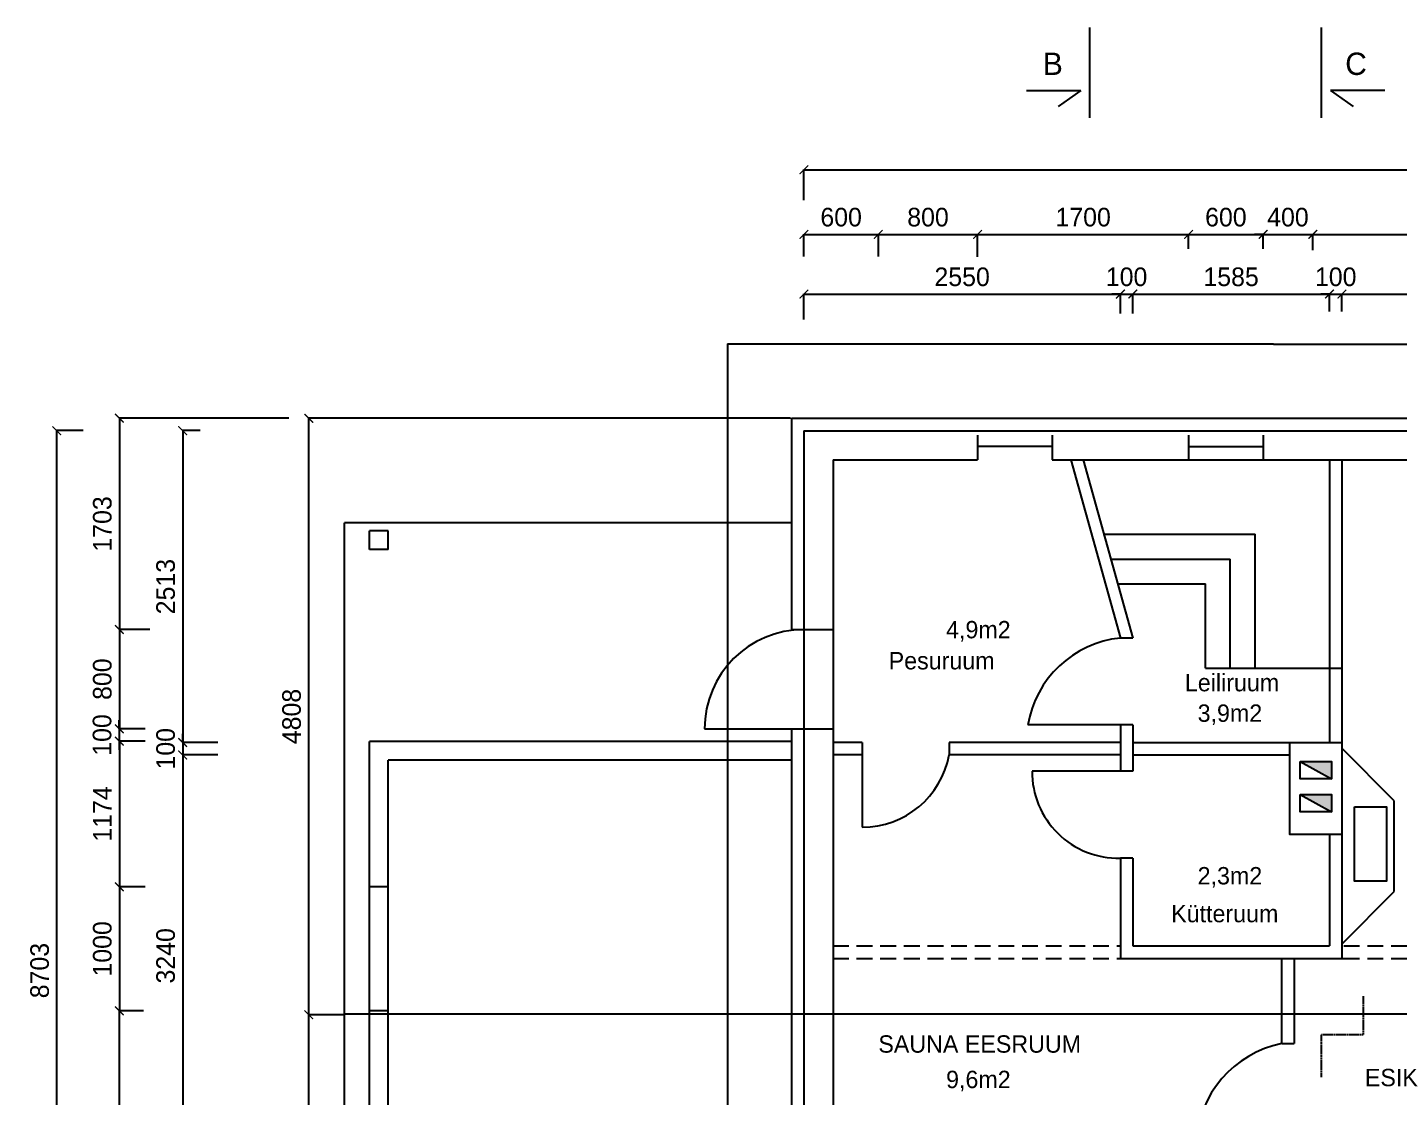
# Model space of a CAD drawing. Header units: millimetres. Extents: x -183747 to 314141, y 291435 to 411008.
# Drawn here: x -183747 to -172692, y 392706 to 401332 of the extents above; entities that cross this region are included whole.
import ezdxf

# ---------------------------------------------------------------- set-up
doc = ezdxf.new("R2010")
doc.units = ezdxf.units.MM
doc.linetypes.add('HIDDEN', pattern=[9.525, 6.35, -3.175])
for name, color, linetype in [('kivivooder', 254, 'Continuous'), ('kollane', 5, 'Continuous'), ('pun', 1, 'Continuous'), ('teljed', 1, 'HIDDEN'), ('uks', 5, 'Continuous')]:
    doc.layers.add(name, color=color, linetype=linetype)
doc.dimstyles.new('ISO-25', dxfattribs={"dimtxt": 2.5, "dimasz": 2.5, "dimexe": 1.25, "dimexo": 0.625, "dimgap": 6.25, "dimtad": 1, "dimdec": 0, "dimtxsty": 'Standard', "dimcen": 2.5, "dimadec": 0, "dimazin": 0, "dimtfac": 1, "dimtdec": 0, "dimtmove": 0, "dimatfit": 3, "dimfxl": 0, "dimarcsym": 0})

# ---------------------------------------------------------------- blocks, each defined once
blk = doc.blocks.new('_ArchTick')
at = {"color": 0, "linetype": 'ByBlock', "const_width": 0.15}
blk.add_lwpolyline([(-0.5, -0.5), (0.5, 0.5)], dxfattribs=at)
blk = doc.blocks.new('*D85')
at = {"layer": 'Defpoints', "color": 0}
for p in [(-181480, 398182), (-177591, 398182), (-181191, 393374)]:
    blk.add_point(p, dxfattribs=at)
at = {"layer": 'pun', "color": 0, "lineweight": -2}
for p, q in [((-177598, 398182), (-181482, 398182)), ((-181480, 393374), (-181480, 398182)), ((-181198, 393374), (-181482, 393374))]:
    blk.add_line(p, q, dxfattribs=at)
at = {"layer": 'pun', "color": 0, "lineweight": -2, "xscale": 70, "yscale": 70, "zscale": 70}
for p, rotation in [((-181480, 398182), 90), ((-181480, 393374), 270)]:
    blk.add_blockref('_ArchTick', p, dxfattribs=dict(at, rotation=rotation))
at = {"layer": 'pun', "color": 0, "insert": (-181618, 395778), "char_height": 150, "attachment_point": 5, "rotation": 90}
blk.add_mtext('4808', dxfattribs=at)
blk = doc.blocks.new('*D84')
at = {"layer": 'Defpoints', "color": 0}
for p in [(-181480, 393374), (-181191, 393374), (-181191, 389279)]:
    blk.add_point(p, dxfattribs=at)
at = {"layer": 'pun', "color": 0, "lineweight": -2}
for p, q in [((-181198, 393374), (-181482, 393374)), ((-181480, 389279), (-181480, 393374)), ((-181198, 389279), (-181482, 389279))]:
    blk.add_line(p, q, dxfattribs=at)
at = {"layer": 'pun', "color": 0, "lineweight": -2, "xscale": 70, "yscale": 70, "zscale": 70}
for p, rotation in [((-181480, 393374), 90), ((-181480, 389279), 270)]:
    blk.add_blockref('_ArchTick', p, dxfattribs=dict(at, rotation=rotation))
at = {"layer": 'pun', "color": 0, "insert": (-181618, 391326), "char_height": 150, "attachment_point": 5, "rotation": 90}
blk.add_mtext('4095', dxfattribs=at)
blk = doc.blocks.new('*D61')
at = {"layer": 'Defpoints', "color": 0}
for p in [(-174941, 399183), (-174941, 399021), (-177491, 398973)]:
    blk.add_point(p, dxfattribs=at)
at = {"layer": 'pun', "color": 0, "lineweight": -2}
for p, q in [((-177491, 398979), (-177491, 399184)), ((-177491, 399183), (-174941, 399183)), ((-174941, 399027), (-174941, 399184))]:
    blk.add_line(p, q, dxfattribs=at)
at = {"layer": 'pun', "color": 0, "lineweight": -2, "xscale": 70, "yscale": 70, "zscale": 70, "rotation": 180}
blk.add_blockref('_ArchTick', (-177491, 399183), dxfattribs=at)
at = {"layer": 'pun', "color": 0, "lineweight": -2, "xscale": 70, "yscale": 70, "zscale": 70}
blk.add_blockref('_ArchTick', (-174941, 399183), dxfattribs=at)
at = {"layer": 'pun', "color": 0, "insert": (-176216, 399321), "char_height": 150, "attachment_point": 5}
blk.add_mtext('2550', dxfattribs=at)
blk = doc.blocks.new('*D60')
at = {"layer": 'Defpoints', "color": 0}
for p in [(-176091, 399664), (-176891, 399479), (-176091, 399478)]:
    blk.add_point(p, dxfattribs=at)
at = {"layer": 'pun', "color": 0, "lineweight": -2}
for p, q in [((-176891, 399485), (-176891, 399666)), ((-176891, 399664), (-176091, 399664)), ((-176091, 399484), (-176091, 399666))]:
    blk.add_line(p, q, dxfattribs=at)
at = {"layer": 'pun', "color": 0, "lineweight": -2, "xscale": 70, "yscale": 70, "zscale": 70, "rotation": 180}
blk.add_blockref('_ArchTick', (-176891, 399664), dxfattribs=at)
at = {"layer": 'pun', "color": 0, "lineweight": -2, "xscale": 70, "yscale": 70, "zscale": 70}
blk.add_blockref('_ArchTick', (-176091, 399664), dxfattribs=at)
at = {"layer": 'pun', "color": 0, "insert": (-176491, 399802), "char_height": 150, "attachment_point": 5}
blk.add_mtext('800', dxfattribs=at)
blk = doc.blocks.new('*D59')
at = {"layer": 'Defpoints', "color": 0}
for p in [(-174391, 399664), (-174391, 399541), (-176091, 399478)]:
    blk.add_point(p, dxfattribs=at)
at = {"layer": 'pun', "color": 0, "lineweight": -2}
for p, q in [((-176091, 399484), (-176091, 399666)), ((-176091, 399664), (-174391, 399664)), ((-174391, 399548), (-174391, 399666))]:
    blk.add_line(p, q, dxfattribs=at)
at = {"layer": 'pun', "color": 0, "lineweight": -2, "xscale": 70, "yscale": 70, "zscale": 70, "rotation": 180}
blk.add_blockref('_ArchTick', (-176091, 399664), dxfattribs=at)
at = {"layer": 'pun', "color": 0, "lineweight": -2, "xscale": 70, "yscale": 70, "zscale": 70}
blk.add_blockref('_ArchTick', (-174391, 399664), dxfattribs=at)
at = {"layer": 'pun', "color": 0, "insert": (-175241, 399802), "char_height": 150, "attachment_point": 5}
blk.add_mtext('1700', dxfattribs=at)
blk = doc.blocks.new('*D58')
at = {"layer": 'Defpoints', "color": 0}
for p in [(-166116, 400185), (-166116, 400029), (-177491, 399934)]:
    blk.add_point(p, dxfattribs=at)
at = {"layer": 'pun', "color": 0, "lineweight": -2}
for p, q in [((-177491, 399940), (-177491, 400186)), ((-177491, 400185), (-166116, 400185)), ((-166116, 400036), (-166116, 400186))]:
    blk.add_line(p, q, dxfattribs=at)
at = {"layer": 'pun', "color": 0, "lineweight": -2, "xscale": 70, "yscale": 70, "zscale": 70, "rotation": 180}
blk.add_blockref('_ArchTick', (-177491, 400185), dxfattribs=at)
at = {"layer": 'pun', "color": 0, "lineweight": -2, "xscale": 70, "yscale": 70, "zscale": 70}
blk.add_blockref('_ArchTick', (-166116, 400185), dxfattribs=at)
at = {"layer": 'pun', "color": 0, "insert": (-171804, 400323), "char_height": 150, "attachment_point": 5}
blk.add_mtext('11375', dxfattribs=at)
blk = doc.blocks.new('*D53')
at = {"layer": 'Defpoints', "color": 0}
for p in [(-183511, 398082), (-183292, 398082), (-183292, 389379)]:
    blk.add_point(p, dxfattribs=at)
at = {"layer": 'pun', "color": 0, "lineweight": -2}
for p, q in [((-183298, 398082), (-183512, 398082)), ((-183511, 389379), (-183511, 398082)), ((-183298, 389379), (-183512, 389379))]:
    blk.add_line(p, q, dxfattribs=at)
at = {"layer": 'pun', "color": 0, "lineweight": -2, "xscale": 70, "yscale": 70, "zscale": 70}
for p, rotation in [((-183511, 398082), 90), ((-183511, 389379), 270)]:
    blk.add_blockref('_ArchTick', p, dxfattribs=dict(at, rotation=rotation))
at = {"layer": 'pun', "color": 0, "insert": (-183648, 393730), "char_height": 150, "attachment_point": 5, "rotation": 90}
blk.add_mtext('8703', dxfattribs=at)
blk = doc.blocks.new('*D52')
at = {"layer": 'Defpoints', "color": 0}
for p in [(-182793, 394405), (-183006, 393405), (-182812, 393405)]:
    blk.add_point(p, dxfattribs=at)
at = {"layer": 'pun', "color": 0, "lineweight": -2}
for p, q in [((-182799, 394405), (-183007, 394405)), ((-183006, 394405), (-183006, 393405)), ((-182818, 393405), (-183007, 393405))]:
    blk.add_line(p, q, dxfattribs=at)
at = {"layer": 'pun', "color": 0, "lineweight": -2, "xscale": 70, "yscale": 70, "zscale": 70}
for p, rotation in [((-183006, 394405), 90), ((-183006, 393405), 270)]:
    blk.add_blockref('_ArchTick', p, dxfattribs=dict(at, rotation=rotation))
at = {"layer": 'pun', "color": 0, "insert": (-183143, 393905), "char_height": 150, "attachment_point": 5, "rotation": 90}
blk.add_mtext('1000', dxfattribs=at)
blk = doc.blocks.new('*D51')
at = {"layer": 'Defpoints', "color": 0}
for p in [(-182348, 398082), (-182496, 395568), (-182207, 395568)]:
    blk.add_point(p, dxfattribs=at)
at = {"layer": 'pun', "color": 0, "lineweight": -2}
for p, q in [((-182354, 398082), (-182497, 398082)), ((-182496, 398082), (-182496, 395568)), ((-182213, 395568), (-182497, 395568))]:
    blk.add_line(p, q, dxfattribs=at)
at = {"layer": 'pun', "color": 0, "lineweight": -2, "xscale": 70, "yscale": 70, "zscale": 70}
for p, rotation in [((-182496, 398082), 90), ((-182496, 395568), 270)]:
    blk.add_blockref('_ArchTick', p, dxfattribs=dict(at, rotation=rotation))
at = {"layer": 'pun', "color": 0, "insert": (-182633, 396825), "char_height": 150, "attachment_point": 5, "rotation": 90}
blk.add_mtext('2513', dxfattribs=at)
blk = doc.blocks.new('*D45')
at = {"layer": 'Defpoints', "color": 0}
for p in [(-182207, 395568), (-182496, 395468), (-182207, 395468)]:
    blk.add_point(p, dxfattribs=at)
at = {"layer": 'pun', "color": 0, "lineweight": -2}
for p, q in [((-182213, 395568), (-182497, 395568)), ((-182496, 395568), (-182496, 395638)), ((-182496, 395568), (-182496, 395468)), ((-182213, 395468), (-182497, 395468)), ((-182496, 395468), (-182496, 395398))]:
    blk.add_line(p, q, dxfattribs=at)
at = {"layer": 'pun', "color": 0, "lineweight": -2, "xscale": 70, "yscale": 70, "zscale": 70}
for p, rotation in [((-182496, 395568), 270), ((-182496, 395468), 90)]:
    blk.add_blockref('_ArchTick', p, dxfattribs=dict(at, rotation=rotation))
at = {"layer": 'pun', "color": 0, "insert": (-182633, 395518), "char_height": 150, "attachment_point": 5, "rotation": 90}
blk.add_mtext('100', dxfattribs=at)
blk = doc.blocks.new('*D43')
at = {"layer": 'Defpoints', "color": 0}
for p in [(-182207, 395468), (-182496, 392229), (-182338, 392229)]:
    blk.add_point(p, dxfattribs=at)
at = {"layer": 'pun', "color": 0, "lineweight": -2}
for p, q in [((-182213, 395468), (-182497, 395468)), ((-182496, 395468), (-182496, 392229)), ((-182344, 392229), (-182497, 392229))]:
    blk.add_line(p, q, dxfattribs=at)
at = {"layer": 'pun', "color": 0, "lineweight": -2, "xscale": 70, "yscale": 70, "zscale": 70}
for p, rotation in [((-182496, 395468), 90), ((-182496, 392229), 270)]:
    blk.add_blockref('_ArchTick', p, dxfattribs=dict(at, rotation=rotation))
at = {"layer": 'pun', "color": 0, "insert": (-182633, 393849), "char_height": 150, "attachment_point": 5, "rotation": 90}
blk.add_mtext('3240', dxfattribs=at)
blk = doc.blocks.new('*D42')
at = {"layer": 'Defpoints', "color": 0}
for p in [(-176891, 399664), (-177491, 399479), (-176891, 399479)]:
    blk.add_point(p, dxfattribs=at)
at = {"layer": 'pun', "color": 0, "lineweight": -2}
for p, q in [((-177491, 399486), (-177491, 399666)), ((-177491, 399664), (-176891, 399664)), ((-176891, 399485), (-176891, 399666))]:
    blk.add_line(p, q, dxfattribs=at)
at = {"layer": 'pun', "color": 0, "lineweight": -2, "xscale": 70, "yscale": 70, "zscale": 70, "rotation": 180}
blk.add_blockref('_ArchTick', (-177491, 399664), dxfattribs=at)
at = {"layer": 'pun', "color": 0, "lineweight": -2, "xscale": 70, "yscale": 70, "zscale": 70}
blk.add_blockref('_ArchTick', (-176891, 399664), dxfattribs=at)
at = {"layer": 'pun', "color": 0, "insert": (-177191, 399802), "char_height": 150, "attachment_point": 5}
blk.add_mtext('600', dxfattribs=at)
blk = doc.blocks.new('*D41')
at = {"layer": 'Defpoints', "color": 0}
for p in [(-181634, 398182), (-183006, 396479), (-182761, 396479)]:
    blk.add_point(p, dxfattribs=at)
at = {"layer": 'pun', "color": 0, "lineweight": -2}
for p, q in [((-181640, 398182), (-183007, 398182)), ((-183006, 398182), (-183006, 396479)), ((-182767, 396479), (-183007, 396479))]:
    blk.add_line(p, q, dxfattribs=at)
at = {"layer": 'pun', "color": 0, "lineweight": -2, "xscale": 70, "yscale": 70, "zscale": 70}
for p, rotation in [((-183006, 398182), 90), ((-183006, 396479), 270)]:
    blk.add_blockref('_ArchTick', p, dxfattribs=dict(at, rotation=rotation))
at = {"layer": 'pun', "color": 0, "insert": (-183143, 397330), "char_height": 150, "attachment_point": 5, "rotation": 90}
blk.add_mtext('1703', dxfattribs=at)
blk = doc.blocks.new('*D40')
at = {"layer": 'Defpoints', "color": 0}
for p in [(-182755, 396479), (-183006, 395679), (-182793, 395679)]:
    blk.add_point(p, dxfattribs=at)
at = {"layer": 'pun', "color": 0, "lineweight": -2}
for p, q in [((-182761, 396479), (-183007, 396479)), ((-183006, 396479), (-183006, 395679)), ((-182799, 395679), (-183007, 395679))]:
    blk.add_line(p, q, dxfattribs=at)
at = {"layer": 'pun', "color": 0, "lineweight": -2, "xscale": 70, "yscale": 70, "zscale": 70}
for p, rotation in [((-183006, 396479), 90), ((-183006, 395679), 270)]:
    blk.add_blockref('_ArchTick', p, dxfattribs=dict(at, rotation=rotation))
at = {"layer": 'pun', "color": 0, "insert": (-183143, 396079), "char_height": 150, "attachment_point": 5, "rotation": 90}
blk.add_mtext('800', dxfattribs=at)
blk = doc.blocks.new('*D31')
at = {"layer": 'Defpoints', "color": 0}
for p in [(-166351, 399183), (-173156, 399036), (-166351, 398985)]:
    blk.add_point(p, dxfattribs=at)
at = {"layer": 'pun', "color": 0, "lineweight": -2}
for p, q in [((-173156, 399042), (-173156, 399184)), ((-173156, 399183), (-166351, 399183)), ((-166351, 398991), (-166351, 399184))]:
    blk.add_line(p, q, dxfattribs=at)
at = {"layer": 'pun', "color": 0, "lineweight": -2, "xscale": 70, "yscale": 70, "zscale": 70, "rotation": 180}
blk.add_blockref('_ArchTick', (-173156, 399183), dxfattribs=at)
at = {"layer": 'pun', "color": 0, "lineweight": -2, "xscale": 70, "yscale": 70, "zscale": 70}
blk.add_blockref('_ArchTick', (-166351, 399183), dxfattribs=at)
at = {"layer": 'pun', "color": 0, "insert": (-169754, 399321), "char_height": 150, "attachment_point": 5}
blk.add_mtext('6805', dxfattribs=at)
blk = doc.blocks.new('*D30')
at = {"layer": 'Defpoints', "color": 0}
for p in [(-173791, 399664), (-174391, 399541), (-173791, 399541)]:
    blk.add_point(p, dxfattribs=at)
at = {"layer": 'pun', "color": 0, "lineweight": -2}
for p, q in [((-174391, 399548), (-174391, 399666)), ((-174391, 399664), (-173791, 399664)), ((-173791, 399548), (-173791, 399666))]:
    blk.add_line(p, q, dxfattribs=at)
at = {"layer": 'pun', "color": 0, "lineweight": -2, "xscale": 70, "yscale": 70, "zscale": 70, "rotation": 180}
blk.add_blockref('_ArchTick', (-174391, 399664), dxfattribs=at)
at = {"layer": 'pun', "color": 0, "lineweight": -2, "xscale": 70, "yscale": 70, "zscale": 70}
blk.add_blockref('_ArchTick', (-173791, 399664), dxfattribs=at)
at = {"layer": 'pun', "color": 0, "insert": (-174091, 399802), "char_height": 150, "attachment_point": 5}
blk.add_mtext('600', dxfattribs=at)
blk = doc.blocks.new('*D29')
at = {"layer": 'Defpoints', "color": 0}
for p in [(-173391, 399664), (-173791, 399541), (-173391, 399530)]:
    blk.add_point(p, dxfattribs=at)
at = {"layer": 'pun', "color": 0, "lineweight": -2}
for p, q in [((-173791, 399664), (-173861, 399664)), ((-173791, 399548), (-173791, 399666)), ((-173791, 399664), (-173391, 399664)), ((-173391, 399537), (-173391, 399666)), ((-173391, 399664), (-173321, 399664))]:
    blk.add_line(p, q, dxfattribs=at)
at = {"layer": 'pun', "color": 0, "lineweight": -2, "xscale": 70, "yscale": 70, "zscale": 70}
blk.add_blockref('_ArchTick', (-173791, 399664), dxfattribs=at)
at = {"layer": 'pun', "color": 0, "lineweight": -2, "xscale": 70, "yscale": 70, "zscale": 70, "rotation": 180}
blk.add_blockref('_ArchTick', (-173391, 399664), dxfattribs=at)
at = {"layer": 'pun', "color": 0, "insert": (-173591, 399802), "char_height": 150, "attachment_point": 5}
blk.add_mtext('400', dxfattribs=at)
blk = doc.blocks.new('*D28')
at = {"layer": 'Defpoints', "color": 0}
for p in [(-169991, 399664), (-173391, 399530), (-169991, 399480)]:
    blk.add_point(p, dxfattribs=at)
at = {"layer": 'pun', "color": 0, "lineweight": -2}
for p, q in [((-173391, 399537), (-173391, 399666)), ((-173391, 399664), (-169991, 399664)), ((-169991, 399487), (-169991, 399666))]:
    blk.add_line(p, q, dxfattribs=at)
at = {"layer": 'pun', "color": 0, "lineweight": -2, "xscale": 70, "yscale": 70, "zscale": 70, "rotation": 180}
blk.add_blockref('_ArchTick', (-173391, 399664), dxfattribs=at)
at = {"layer": 'pun', "color": 0, "lineweight": -2, "xscale": 70, "yscale": 70, "zscale": 70}
blk.add_blockref('_ArchTick', (-169991, 399664), dxfattribs=at)
at = {"layer": 'pun', "color": 0, "insert": (-171691, 399802), "char_height": 150, "attachment_point": 5}
blk.add_mtext('3400', dxfattribs=at)
blk = doc.blocks.new('*D27')
at = {"layer": 'Defpoints', "color": 0}
for p in [(-174841, 399183), (-174941, 399021), (-174841, 399021)]:
    blk.add_point(p, dxfattribs=at)
at = {"layer": 'pun', "color": 0, "lineweight": -2}
for p, q in [((-174941, 399183), (-175011, 399183)), ((-174941, 399027), (-174941, 399184)), ((-174941, 399183), (-174841, 399183)), ((-174841, 399027), (-174841, 399184)), ((-174841, 399183), (-174771, 399183))]:
    blk.add_line(p, q, dxfattribs=at)
at = {"layer": 'pun', "color": 0, "lineweight": -2, "xscale": 70, "yscale": 70, "zscale": 70}
blk.add_blockref('_ArchTick', (-174941, 399183), dxfattribs=at)
at = {"layer": 'pun', "color": 0, "lineweight": -2, "xscale": 70, "yscale": 70, "zscale": 70, "rotation": 180}
blk.add_blockref('_ArchTick', (-174841, 399183), dxfattribs=at)
at = {"layer": 'pun', "color": 0, "insert": (-174891, 399321), "char_height": 150, "attachment_point": 5}
blk.add_mtext('100', dxfattribs=at)
blk = doc.blocks.new('*D26')
at = {"layer": 'Defpoints', "color": 0}
for p in [(-173156, 399183), (-173256, 399036), (-173156, 399036)]:
    blk.add_point(p, dxfattribs=at)
at = {"layer": 'pun', "color": 0, "lineweight": -2}
for p, q in [((-173256, 399183), (-173326, 399183)), ((-173256, 399042), (-173256, 399184)), ((-173256, 399183), (-173156, 399183)), ((-173156, 399042), (-173156, 399184)), ((-173156, 399183), (-173086, 399183))]:
    blk.add_line(p, q, dxfattribs=at)
at = {"layer": 'pun', "color": 0, "lineweight": -2, "xscale": 70, "yscale": 70, "zscale": 70}
blk.add_blockref('_ArchTick', (-173256, 399183), dxfattribs=at)
at = {"layer": 'pun', "color": 0, "lineweight": -2, "xscale": 70, "yscale": 70, "zscale": 70, "rotation": 180}
blk.add_blockref('_ArchTick', (-173156, 399183), dxfattribs=at)
at = {"layer": 'pun', "color": 0, "insert": (-173206, 399321), "char_height": 150, "attachment_point": 5}
blk.add_mtext('100', dxfattribs=at)
blk = doc.blocks.new('*D25')
at = {"layer": 'Defpoints', "color": 0}
for p in [(-173256, 399183), (-174841, 399021), (-173256, 399036)]:
    blk.add_point(p, dxfattribs=at)
at = {"layer": 'pun', "color": 0, "lineweight": -2}
for p, q in [((-174841, 399027), (-174841, 399184)), ((-174841, 399183), (-173256, 399183)), ((-173256, 399043), (-173256, 399184))]:
    blk.add_line(p, q, dxfattribs=at)
at = {"layer": 'pun', "color": 0, "lineweight": -2, "xscale": 70, "yscale": 70, "zscale": 70, "rotation": 180}
blk.add_blockref('_ArchTick', (-174841, 399183), dxfattribs=at)
at = {"layer": 'pun', "color": 0, "lineweight": -2, "xscale": 70, "yscale": 70, "zscale": 70}
blk.add_blockref('_ArchTick', (-173256, 399183), dxfattribs=at)
at = {"layer": 'pun', "color": 0, "insert": (-174049, 399321), "char_height": 150, "attachment_point": 5}
blk.add_mtext('1585', dxfattribs=at)
blk = doc.blocks.new('*D89')
at = {"layer": 'Defpoints', "color": 0}
for p in [(-183006, 393405), (-182805, 393405), (-182805, 391413)]:
    blk.add_point(p, dxfattribs=at)
at = {"layer": 'pun', "color": 0, "lineweight": -2}
for p, q in [((-182812, 393405), (-183007, 393405)), ((-183006, 391413), (-183006, 393405)), ((-182812, 391413), (-183007, 391413))]:
    blk.add_line(p, q, dxfattribs=at)
at = {"layer": 'pun', "color": 0, "lineweight": -2, "xscale": 70, "yscale": 70, "zscale": 70}
for p, rotation in [((-183006, 393405), 90), ((-183006, 391413), 270)]:
    blk.add_blockref('_ArchTick', p, dxfattribs=dict(at, rotation=rotation))
at = {"layer": 'pun', "color": 0, "insert": (-183143, 392409), "char_height": 150, "attachment_point": 5, "rotation": 90}
blk.add_mtext('1992', dxfattribs=at)
blk = doc.blocks.new('*D90')
at = {"layer": 'Defpoints', "color": 0}
for p in [(-182793, 395579), (-183006, 394405), (-182812, 394405)]:
    blk.add_point(p, dxfattribs=at)
at = {"layer": 'pun', "color": 0, "lineweight": -2}
for p, q in [((-182799, 395579), (-183007, 395579)), ((-183006, 395579), (-183006, 394405)), ((-182818, 394405), (-183007, 394405))]:
    blk.add_line(p, q, dxfattribs=at)
at = {"layer": 'pun', "color": 0, "lineweight": -2, "xscale": 70, "yscale": 70, "zscale": 70}
for p, rotation in [((-183006, 395579), 90), ((-183006, 394405), 270)]:
    blk.add_blockref('_ArchTick', p, dxfattribs=dict(at, rotation=rotation))
at = {"layer": 'pun', "color": 0, "insert": (-183143, 394992), "char_height": 150, "attachment_point": 5, "rotation": 90}
blk.add_mtext('1174', dxfattribs=at)
blk = doc.blocks.new('*D91')
at = {"layer": 'Defpoints', "color": 0}
for p in [(-182799, 395679), (-183007, 395579), (-182793, 395579)]:
    blk.add_point(p, dxfattribs=at)
at = {"layer": 'pun', "color": 0, "lineweight": -2}
for p, q in [((-182805, 395679), (-183008, 395679)), ((-183007, 395679), (-183007, 395749)), ((-183007, 395679), (-183007, 395579)), ((-182799, 395579), (-183008, 395579)), ((-183007, 395579), (-183007, 395509))]:
    blk.add_line(p, q, dxfattribs=at)
at = {"layer": 'pun', "color": 0, "lineweight": -2, "xscale": 70, "yscale": 70, "zscale": 70}
for p, rotation in [((-183007, 395679), 270), ((-183007, 395579), 90)]:
    blk.add_blockref('_ArchTick', p, dxfattribs=dict(at, rotation=rotation))
at = {"layer": 'pun', "color": 0, "insert": (-183145, 395629), "char_height": 150, "attachment_point": 5, "rotation": 90}
blk.add_mtext('100', dxfattribs=at)

msp = doc.modelspace()

# ---------------------------------------------------------------- hatches: boundary and pattern name
at = {"layer": 'uks'}
h = msp.add_hatch(color=256, dxfattribs=at)
h.paths.add_polyline_path([(-173492.41618, 395414.64381), (-173240.37412, 395274.82564), (-173240.37412, 395414.64381)])
h.paths.add_polyline_path([(-173492.41618, 395148.98916), (-173240.37412, 395009.17099), (-173240.37412, 395148.98916)])

# ---------------------------------------------------------------- linework, layer by layer
for p, q in [((-177591.3601, 398181.64492), (-177591.3601, 396478.70935)), ((-177591.3601, 398181.64492), (-166015.96313, 398181.64492)), ((-177491.3601, 398081.64492), (-177491.3601, 396478.70935)), ((-177491.3601, 398081.64492), (-173391.3601, 398081.64492)), ((-173391.3601, 398081.64492), (-166115.96313, 398081.64492)), ((-173391.3601, 398081.64492), (-173391.3601, 398081.64492)), ((-177256.3601, 397846.64492), (-177256.3601, 389613.70935)), ((-177256.3601, 397846.64492), (-176091.3601, 397846.64492)), ((-175491.3601, 397846.64492), (-173156.3601, 397846.64492)), ((-175341.3601, 397846.64492), (-174941.3601, 396410.25679)), ((-175241.3601, 397846.64492), (-174841.3601, 396410.25679)), ((-173256.3601, 397846.64492), (-173256.3601, 395568.44387)), ((-173156.3601, 397846.64492), (-173156.3601, 395568.44387)), ((-173156.3601, 397846.64492), (-166350.96313, 397846.64492)), ((-173156.3601, 397846.64492), (-173156.3601, 397846.64492)), ((-177591.3601, 396478.70935), (-177256.3601, 396478.70935)), ((-174841.3601, 396410.25679), (-174941.3601, 396410.25679)), ((-174256.3601, 396168.44387), (-173156.3601, 396168.44387)), ((-177591.3601, 395678.70935), (-177591.3601, 389278.70935)), ((-177491.3601, 395678.70935), (-177491.3601, 389378.70935)), ((-174841.3601, 395710.25679), (-174941.3601, 395710.25679)), ((-174941.3601, 395710.25679), (-174941.3601, 395337.34345)), ((-174841.3601, 395710.25679), (-174841.3601, 395337.34345)), ((-177020.56353, 395568.44387), (-177256.3601, 395568.44387)), ((-177020.56353, 395568.44387), (-177020.56353, 395468.44387)), ((-174941.3601, 395568.44387), (-176320.56353, 395568.44387)), ((-176320.56353, 395568.44387), (-176320.56353, 395468.44387)), ((-174841.3601, 395568.44387), (-173156.3601, 395568.44387)), ((-173156.3601, 395568.44387), (-173156.3601, 393828.70935)), ((-177020.56353, 395468.44387), (-177256.3601, 395468.44387)), ((-174941.3601, 395468.44387), (-176320.56353, 395468.44387)), ((-174841.3601, 395468.44387), (-173576.43019, 395468.44387)), ((-174841.3601, 395337.34345), (-174941.3601, 395337.34345)), ((-173256.3601, 394827.40754), (-173256.3601, 393928.70935)), ((-174841.3601, 394637.34345), (-174941.3601, 394637.34345)), ((-174941.3601, 394637.34345), (-174941.3601, 393828.70935)), ((-174841.3601, 394637.34345), (-174841.3601, 393928.70935)), ((-174841.3601, 393928.70935), (-173256.3601, 393928.70935)), ((-174941.3601, 393828.70935), (-173141.3601, 393828.70935)), ((-173641.3601, 393141.69067), (-173641.3601, 393828.70935)), ((-173541.3601, 393828.70935), (-173541.3601, 393141.69067)), ((-173641.3601, 393141.69067), (-173541.3601, 393141.69067))]:
    msp.add_line(p, q)
for points in [[(-173576.43019, 395568.44387), (-173156.3601, 395568.44387), (-173156.3601, 394827.40754), (-173576.43019, 394827.40754)], [(-173492.41618, 395414.64381), (-173240.37412, 395414.64381), (-173240.37412, 395274.82564), (-173492.41618, 395274.82564)], [(-173492.41618, 395148.98916), (-173240.37412, 395148.98916), (-173240.37412, 395009.17099), (-173492.41618, 395009.17099)]]:
    msp.add_lwpolyline(points, close=True)
at = {"layer": 'kivivooder'}
for p, q in [((-180991.3601, 397123.17927), (-180991.3601, 397273.84956)), ((-180841.3601, 397273.84956), (-180991.3601, 397273.84956)), ((-180841.3601, 397123.17927), (-180841.3601, 397273.84956)), ((-180841.3601, 397123.17927), (-180991.3601, 397123.17927)), ((-177491.3601, 396478.70935), (-177491.3601, 395678.70935)), ((-178291.3601, 395678.70935), (-177256.3601, 395678.70935)), ((-177591.3601, 395576.45201), (-180991.3601, 395576.45201)), ((-180991.3601, 389478.70935), (-180991.3601, 395576.45201)), ((-177591.3601, 395426.45201), (-180841.3601, 395426.45201)), ((-180841.3601, 389628.70935), (-180841.3601, 395426.45201)), ((-180841.3601, 394404.98238), (-180991.3601, 394404.98238)), ((-164606.3601, 393378.84152), (-181191.3601, 393378.84152)), ((-180841.3601, 393404.98238), (-180991.3601, 393404.98238))]:
    msp.add_line(p, q, dxfattribs=at)
msp.add_arc((-177491.3601, 395678.70935), 800, 90.000000001, 180, dxfattribs=at)
at = {"layer": 'kollane'}
for p in [(-177591.3601, 397338.37791), (-181191.3601, 389278.70935)]:
    msp.add_line(p, (-181191.3601, 397338.37791), dxfattribs=at)
at = {"layer": 'pun'}
for p, q in [((-175079.14111, 397246.64492), (-173856.3601, 397246.64492)), ((-173856.3601, 396168.44387), (-173856.3601, 397246.64492)), ((-175023.44586, 397046.64492), (-174056.3601, 397046.64492)), ((-174056.3601, 396168.44387), (-174056.3601, 397046.64492)), ((-174967.75061, 396846.64492), (-174256.3601, 396846.64492)), ((-174256.3601, 396168.44387), (-174256.3601, 396846.64492))]:
    msp.add_line(p, q, dxfattribs=at)
at = {"layer": 'pun', "linetype": 'HIDDEN', "ltscale": 20}
for p, q in [((-177256.3601, 393928.70935), (-174941.3601, 393928.70935)), ((-173141.3601, 393928.70935), (-166365.96313, 393928.70935)), ((-177256.3601, 393828.70935), (-174941.3601, 393828.70935)), ((-173141.3601, 393828.70935), (-166365.96313, 393828.70935))]:
    msp.add_line(p, q, dxfattribs=at)
at = {"layer": 'teljed'}
for p, q in [((-172983.75299, 393524.55327), (-172983.75299, 393215.62703)), ((-173320.38145, 393215.62703), (-172983.75299, 393215.62703)), ((-173320.38145, 392871.81071), (-173320.38145, 393215.62703))]:
    msp.add_line(p, q, dxfattribs=at)
at = {"layer": 'uks'}
for p, q in [((-175187.70429, 400603.31051), (-175187.70429, 401332.03899)), ((-173320.38145, 400603.31051), (-173320.38145, 401332.03899)), ((-175697.29004, 400822.86989), (-175260.29859, 400822.86989)), ((-175260.29859, 400822.86989), (-175442.37834, 400695.57761)), ((-172810.79569, 400822.86989), (-173247.78715, 400822.86989)), ((-173247.78715, 400822.86989), (-173065.70739, 400695.57761)), ((-178106.3601, 398781.64492), (-173706.3601, 398781.64492)), ((-178106.3601, 398781.64492), (-178106.3601, 388681.64492)), ((-173706.3601, 398781.64492), (-173706.3601, 398778.70935)), ((-173706.3601, 398778.70935), (-164606.3601, 398778.70935)), ((-176091.3601, 398046.64492), (-176091.3601, 397846.64492)), ((-175491.3601, 398046.64492), (-175491.3601, 397846.64492)), ((-174391.3601, 398046.64492), (-174391.3601, 397846.64492)), ((-173791.3601, 398046.64492), (-173791.3601, 397846.64492)), ((-175491.3601, 397955.04575), (-176091.3601, 397955.04575)), ((-174391.3601, 397955.04575), (-173791.3601, 397955.04575)), ((-174941.3601, 395710.25679), (-175686.35215, 395710.25679)), ((-177020.56353, 395468.44387), (-177020.56353, 394885.26494)), ((-172735.76758, 395098.70239), (-173156.3601, 395523.80012)), ((-174941.3601, 395337.34345), (-175652.40436, 395337.34345)), ((-173492.41618, 395414.64381), (-173240.37412, 395274.82564)), ((-173492.41618, 395148.98916), (-173240.37412, 395009.17099)), ((-172735.76758, 394367.2904), (-172735.76758, 395098.70239)), ((-173156.3601, 393944.21005), (-172735.76758, 394367.2904))]:
    msp.add_line(p, q, dxfattribs=at)
msp.add_lwpolyline([(-173055.4465, 395048.6363), (-172796.7084, 395048.6363), (-172796.7084, 394451.18132), (-173055.4465, 394451.18132)], close=True, dxfattribs=at)
for centre, radius, start, end in [((-174854.29329, 395571.15585), 843.60596, 95.923926789, 170.50924148), ((-177021.67649, 395598.30151), 713.03743, 270.089431031, 349.506792434), ((-174958.71253, 395330.84863), 693.72224, 179.463573163, 271.433317637), ((-173466.69663, 392291.90804), 867.54703, 101.614760151, 176.710377203)]:
    msp.add_arc(centre, radius, start, end, dxfattribs=at)

# ---------------------------------------------------------------- texts
for s, height, p in [('B', 180, (-175565.57443, 400949.15551)), ('C', 180, (-173129.36619, 400949.15551)), ('4,9m2', 140, (-176345.39165, 396408.08309)), ('Pesuruum ', 140, (-176807.91317, 396157.71122)), ('Leiliruum', 140, (-174421.13127, 395981.06181)), ('3,9m2', 140, (-174318.64627, 395735.08429)), ('2,3m2', 140, (-174318.64627, 394424.45322)), ('Kütteruum', 140, (-174531.73109, 394119.43394)), ('SAUNA EESRUUM', 140, (-176891.08419, 393068.2457)), ('9,6m2', 140, (-176345.39165, 392782.7643)), ('ESIK', 140, (-172971.17312, 392798.06319))]:
    msp.add_text(s, height=height, dxfattribs=at).set_placement(p)

# ---------------------------------------------------------------- dimensions: what is measured, and where the dimension line sits
at = {"layer": 'pun'}
for base, p1, p2, picture, middle in [((-166115.96313, 400185.05386), (-177491.3601, 399933.74425), (-166115.96313, 400029.44184), '*D58', (-171803.66162, 400322.55386)), ((-176891.3601, 399664.46778), (-177491.3601, 399479.25307), (-176891.3601, 399478.62807), '*D42', (-177191.3601, 399801.96778)), ((-176091.3601, 399664.46778), (-176891.3601, 399478.62807), (-176091.3601, 399478.00307), '*D60', (-176491.3601, 399801.96778)), ((-174391.3601, 399664.46778), (-176091.3601, 399478.00307), (-174391.3601, 399541.4138), '*D59', (-175241.3601, 399801.96778)), ((-173791.3601, 399664.46778), (-174391.3601, 399541.4138), (-173791.3601, 399541.4138), '*D30', (-174091.3601, 399801.96778)), ((-173391.3601, 399664.46778), (-173791.3601, 399541.4138), (-173391.3601, 399530.38511), '*D29', (-173591.3601, 399801.96778)), ((-169991.3601, 399664.46778), (-173391.3601, 399530.38511), (-169991.3601, 399480.38511), '*D28', (-171691.3601, 399801.96778)), ((-174941.3601, 399183.24381), (-177491.3601, 398972.60414), (-174941.3601, 399020.86975), '*D61', (-176216.3601, 399320.74381)), ((-174841.3601, 399183.24381), (-174941.3601, 399020.86975), (-174841.3601, 399020.86975), '*D27', (-174891.3601, 399320.74381)), ((-173256.3601, 399183.24381), (-174841.3601, 399020.86975), (-173256.3601, 399036.49475), '*D25', (-174048.8601, 399320.74381)), ((-173156.3601, 399183.24381), (-173256.3601, 399035.86975), (-173156.3601, 399035.86975), '*D26', (-173206.3601, 399320.74381)), ((-166350.96313, 399183.24381), (-173156.3601, 399035.86975), (-166350.96313, 398984.72658), '*D31', (-169753.66162, 399320.74381))]:
    dim = msp.add_linear_dim(base=base, p1=p1, p2=p2, dimstyle='ISO-25', override={"dimtxt": 150, "dimasz": 70, "dimexo": 6.25, "dimgap": 62.5, "dimblk1": 'ArchTick', "dimblk2": 'ArchTick', "dimsah": 1, "dimtix": 1}, dxfattribs=at)
    dim.commit()
    dim.dimension.update_dxf_attribs({"geometry": picture, "text_midpoint": middle})
for base, p1, p2, picture, middle in [((-183005.78269, 396478.70935), (-181633.75349, 398181.64492), (-182760.87998, 396478.70935), '*D41', (-183143.28269, 397330.17714)), ((-181480.48375, 398181.64492), (-181191.3601, 393373.84956), (-177591.3601, 398181.64492), '*D85', (-181617.98375, 395777.74724)), ((-183510.9098, 398081.64492), (-183291.93702, 389378.70935), (-183291.93702, 398081.64492), '*D53', (-183648.4098, 393730.17714)), ((-182495.97727, 395568.44387), (-182348.0105, 398081.64492), (-182206.75349, 395568.44387), '*D51', (-182633.47727, 396825.0444)), ((-183005.78269, 395678.70935), (-182754.62998, 396478.70935), (-182792.79289, 395678.70935), '*D40', (-183143.28269, 396078.70935)), ((-182495.97727, 395468.44387), (-182206.75349, 395568.44387), (-182206.75349, 395468.44387), '*D45', (-182633.47727, 395518.44387)), ((-183005.78269, 394404.98238), (-182792.79289, 395578.70935), (-182811.54289, 394404.98238), '*D90', (-183143.28269, 394991.84587)), ((-182495.97727, 392228.70935), (-182206.75349, 395468.44387), (-182337.81428, 392228.70935), '*D43', (-182633.47727, 393848.57661)), ((-183005.78269, 393404.98238), (-182792.79289, 394404.98238), (-182811.54289, 393404.98238), '*D52', (-183143.28269, 393904.98238)), ((-183005.78269, 393404.98238), (-182805.29289, 391412.83552), (-182805.29289, 393404.98238), '*D89', (-183143.28269, 392408.90895)), ((-181480.48375, 393373.84956), (-181191.3601, 389278.70935), (-181191.3601, 393373.84956), '*D84', (-181617.98375, 391326.27946))]:
    dim = msp.add_linear_dim(base=base, p1=p1, p2=p2, angle=90, dimstyle='ISO-25', override={"dimtxt": 150, "dimasz": 70, "dimexo": 6.25, "dimgap": 62.5, "dimblk1": 'ArchTick', "dimblk2": 'ArchTick', "dimsah": 1, "dimtix": 1}, dxfattribs=at)
    dim.commit()
    dim.dimension.update_dxf_attribs({"geometry": picture, "text_midpoint": middle})
dim = msp.add_linear_dim(base=(-183007.03269, 395578.70935), p1=(-182799.04289, 395678.70935), p2=(-182792.79289, 395578.70935), angle=90, dimstyle='ISO-25', override={"dimtxt": 150, "dimasz": 70, "dimexo": 6.25, "dimgap": 62.5, "dimblk1": 'ArchTick', "dimblk2": 'ArchTick', "dimsah": 1, "dimtix": 1}, dxfattribs=at)
dim.commit()
dim.dimension.update_dxf_attribs({"geometry": '*D91', "text_midpoint": (-183007.03269, 395628.70935), "dimtype": 160})

doc.saveas('drawing.dxf')
